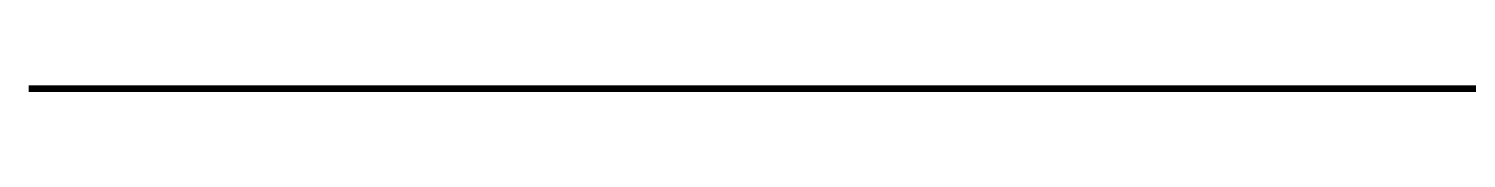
# Model space of a CAD drawing. Header units: inches. Extents: x 19 to 378, y -1 to 556.
# Drawn here: x 18.9 to 168.2, y 16.7 to 17.7 of the extents above; entities that cross this region are included whole.
import ezdxf

# ---------------------------------------------------------------- set-up
doc = ezdxf.new("R2010")
doc.units = ezdxf.units.IN
doc.layers.add('P', color=250, linetype='CONTINUOUS', lineweight=100)
doc.layers.add('Text', color=250, linetype='CONTINUOUS', lineweight=100)
doc.styles.get("Standard").update_dxf_attribs({"font": 'txt', "width": 0.75})

msp = doc.modelspace()

# ---------------------------------------------------------------- linework, layer by layer
at = {"layer": 'P', "color": 0, "linetype": 'CONTINUOUS'}
msp.add_lwpolyline([(18.89, 17.67), (378, 17.67)], dxfattribs=at)

# ---------------------------------------------------------------- texts
at = {"layer": 'Text', "color": 0, "linetype": 'CONTINUOUS', "char_height": 5, "width": 5.3333, "attachment_point": 4}
for insert in [(18.89, 16.67), (24.56, 16.67), (29.78, 16.67), (34.67, 16.67)]:
    msp.add_mtext('{\\fSquare721BT|b1|i0|c1|p15;}', dxfattribs=dict(at, insert=insert))

doc.saveas('drawing.dxf')
